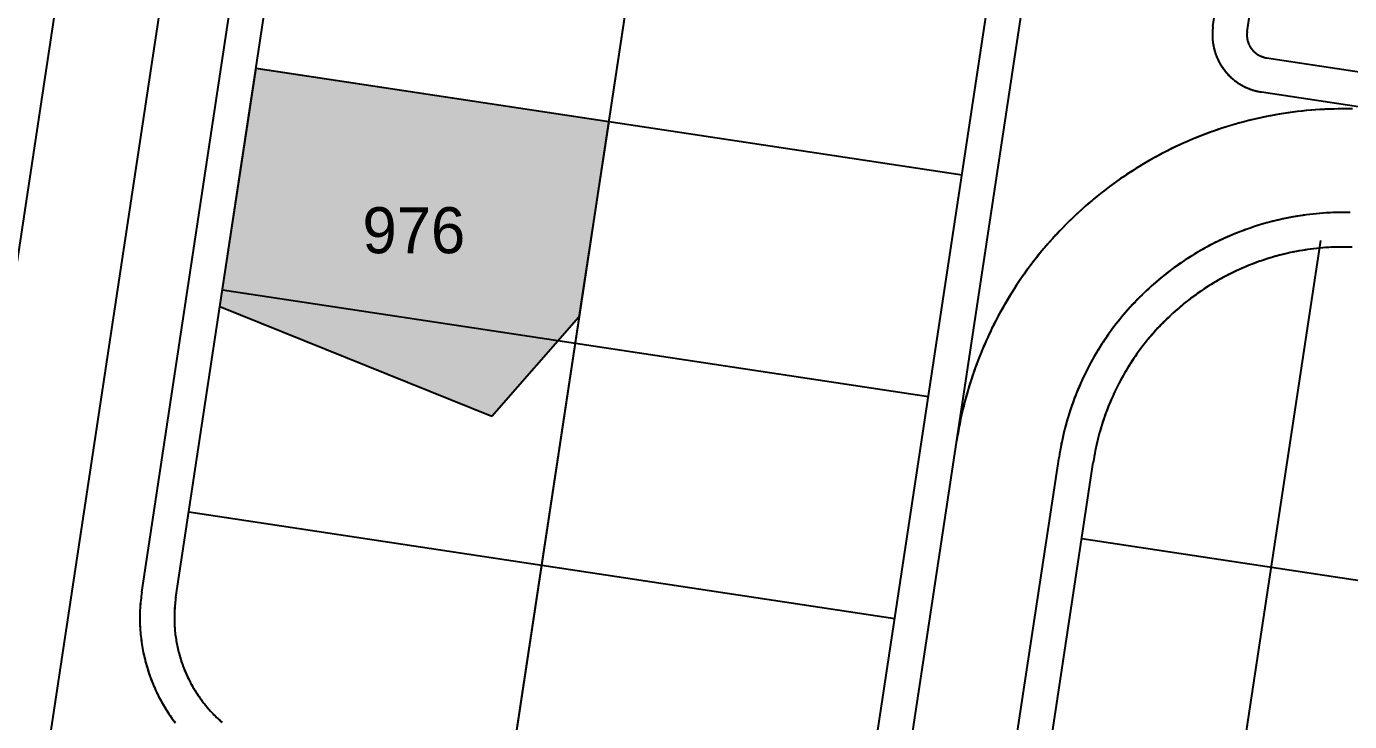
# Model space of a CAD drawing. Header units: metres. Extents: x 680594 to 684853, y 828874 to 830078.
# Drawn here: x 682286.4 to 682401.2, y 829680.5 to 829740.9 of the extents above; entities that cross this region are included whole.
import ezdxf
from ezdxf.enums import TextEntityAlignment as Align

# ---------------------------------------------------------------- set-up
doc = ezdxf.new("R2010")
doc.units = ezdxf.units.M
for name, color, linetype in [('PLOT_LINES', 7, 'Continuous'), ('PLOT_NUMBERS', 7, 'Continuous'), ('SELECTED_PLOTS', 3, 'Continuous')]:
    doc.layers.add(name, color=color, linetype=linetype)

msp = doc.modelspace()

# ---------------------------------------------------------------- hatches: boundary and pattern name
at = {"layer": 'SELECTED_PLOTS'}
h = msp.add_hatch(color=3, dxfattribs=at)
h.dxf.hatch_style = 1
h.paths.add_polyline_path([(682326.76, 829707.04), (682303.14, 829716.57), (682306.3, 829737.29), (682336.92, 829732.66), (682334.32, 829715.66)])

# ---------------------------------------------------------------- linework, layer by layer
at = {"layer": 'PLOT_LINES'}
for points in [[(682262.57, 829508.37), (682309.19, 829816.76)], [(682262.57, 829508.37), (682309.19, 829816.76)], [(682281.09, 829691.05), (682296.43, 829792.51)], [(682281.09, 829691.05), (682296.43, 829792.51)], [(682296.37, 829691.78), (682311.26, 829790.27)], [(682296.37, 829691.78), (682311.26, 829790.27)], [(682299.33, 829691.33), (682312.11, 829775.87)], [(682299.33, 829691.33), (682312.11, 829775.87)], [(682328.19, 829674.83), (682342.77, 829771.23)], [(682328.19, 829674.83), (682342.77, 829771.23)], [(682328.19, 829674.83), (682342.77, 829771.23)], [(682328.19, 829674.83), (682342.77, 829771.23)], [(682328.21, 829674.94), (682342.77, 829771.23)], [(682328.21, 829674.94), (682342.77, 829771.23)], [(682363.17, 829678.75), (682376.83, 829769.12)], [(682363.17, 829678.75), (682376.83, 829769.12)], [(682392.35, 829740.48), (682396.68, 829769.15)], [(682392.35, 829740.48), (682396.68, 829769.15)], [(682360.2, 829679.2), (682373.42, 829766.6)], [(682360.2, 829679.2), (682373.42, 829766.6)], [(682389.38, 829740.92), (682393.27, 829766.63)], [(682389.38, 829740.92), (682389.37, 829740.87), (682389.37, 829740.81), (682389.36, 829740.75), (682389.35, 829740.69), (682389.35, 829740.63), (682389.34, 829740.58), (682389.34, 829740.52), (682389.34, 829740.46), (682389.33, 829740.4), (682389.33, 829740.34), (682389.33, 829740.29), (682389.33, 829740.23), (682389.33, 829740.17), (682389.33, 829740.11), (682389.33, 829740.05), (682389.33, 829740), (682389.33, 829739.94), (682389.34, 829739.88), (682389.34, 829739.82), (682389.34, 829739.76), (682389.35, 829739.71), (682389.36, 829739.65), (682389.36, 829739.59), (682389.37, 829739.53), (682389.38, 829739.47), (682389.39, 829739.42), (682389.39, 829739.36), (682389.4, 829739.3), (682389.41, 829739.24), (682389.43, 829739.19), (682389.44, 829739.13), (682389.45, 829739.07), (682389.46, 829739.02), (682389.48, 829738.96), (682389.49, 829738.9), (682389.51, 829738.85), (682389.52, 829738.79), (682389.54, 829738.74), (682389.56, 829738.68), (682389.57, 829738.63), (682389.59, 829738.57), (682389.61, 829738.52), (682389.63, 829738.46), (682389.65, 829738.41), (682389.67, 829738.35), (682389.69, 829738.3), (682389.72, 829738.24), (682389.74, 829738.19), (682389.76, 829738.14), (682389.79, 829738.08), (682389.81, 829738.03), (682389.84, 829737.98), (682389.86, 829737.93), (682389.89, 829737.87), (682389.92, 829737.82), (682389.94, 829737.77), (682389.97, 829737.72), (682390, 829737.67), (682390.03, 829737.62), (682390.06, 829737.57), (682390.09, 829737.52), (682390.12, 829737.47), (682390.15, 829737.42), (682390.19, 829737.38), (682390.22, 829737.33), (682390.25, 829737.28), (682390.29, 829737.23), (682390.32, 829737.19), (682390.36, 829737.14), (682390.39, 829737.09), (682390.43, 829737.05), (682390.46, 829737), (682390.5, 829736.96), (682390.54, 829736.91), (682390.58, 829736.87), (682390.62, 829736.83), (682390.65, 829736.78), (682390.69, 829736.74), (682390.73, 829736.7), (682390.78, 829736.66), (682390.82, 829736.62), (682390.86, 829736.58), (682390.9, 829736.54), (682390.94, 829736.5), (682390.99, 829736.46), (682391.03, 829736.42), (682391.07, 829736.38), (682391.12, 829736.34), (682391.16, 829736.3), (682391.21, 829736.27), (682391.25, 829736.23), (682391.3, 829736.2), (682391.35, 829736.16), (682391.39, 829736.13), (682391.44, 829736.09), (682391.49, 829736.06), (682391.54, 829736.03), (682391.58, 829736), (682391.63, 829735.96), (682391.68, 829735.93), (682391.73, 829735.9), (682391.78, 829735.87), (682391.83, 829735.84), (682391.88, 829735.81), (682391.93, 829735.79), (682391.98, 829735.76), (682392.04, 829735.73), (682392.09, 829735.71), (682392.14, 829735.68), (682392.19, 829735.65), (682392.25, 829735.63), (682392.3, 829735.61), (682392.35, 829735.58), (682392.41, 829735.56), (682392.46, 829735.54), (682392.51, 829735.52), (682392.57, 829735.5), (682392.62, 829735.48), (682392.68, 829735.46), (682392.73, 829735.44), (682392.79, 829735.42), (682392.84, 829735.4), (682392.9, 829735.38), (682392.95, 829735.37), (682393.01, 829735.35), (682393.07, 829735.34), (682393.12, 829735.32), (682393.18, 829735.31), (682393.24, 829735.3), (682393.29, 829735.28), (682393.35, 829735.27), (682393.41, 829735.26), (682393.46, 829735.25), (682393.52, 829735.24), (682393.58, 829735.23)], [(682389.38, 829740.92), (682389.37, 829740.87), (682389.37, 829740.81), (682389.36, 829740.75), (682389.35, 829740.69), (682389.35, 829740.63), (682389.34, 829740.57), (682389.34, 829740.52), (682389.33, 829740.46), (682389.33, 829740.4), (682389.33, 829740.34), (682389.33, 829740.28), (682389.33, 829740.22), (682389.33, 829740.16), (682389.33, 829740.11), (682389.33, 829740.05), (682389.33, 829739.99), (682389.33, 829739.93), (682389.34, 829739.87), (682389.34, 829739.81), (682389.34, 829739.75), (682389.35, 829739.7), (682389.36, 829739.64), (682389.36, 829739.58), (682389.37, 829739.52), (682389.38, 829739.46), (682389.39, 829739.41), (682389.4, 829739.35), (682389.41, 829739.29), (682389.42, 829739.23), (682389.43, 829739.17), (682389.44, 829739.12), (682389.45, 829739.06), (682389.47, 829739), (682389.48, 829738.95), (682389.5, 829738.89), (682389.51, 829738.83), (682389.53, 829738.78), (682389.54, 829738.72), (682389.56, 829738.66), (682389.58, 829738.61), (682389.6, 829738.55), (682389.62, 829738.5), (682389.64, 829738.44), (682389.66, 829738.39), (682389.68, 829738.33), (682389.7, 829738.28), (682389.72, 829738.22), (682389.75, 829738.17), (682389.77, 829738.12), (682389.79, 829738.06), (682389.82, 829738.01), (682389.85, 829737.96), (682389.87, 829737.91), (682389.9, 829737.85), (682389.93, 829737.8), (682389.95, 829737.75), (682389.98, 829737.7), (682390.01, 829737.65), (682390.04, 829737.6), (682390.07, 829737.55), (682390.1, 829737.5), (682390.14, 829737.45), (682390.17, 829737.4), (682390.2, 829737.35), (682390.23, 829737.3), (682390.27, 829737.26), (682390.3, 829737.21), (682390.34, 829737.16), (682390.37, 829737.12), (682390.41, 829737.07), (682390.45, 829737.02), (682390.48, 829736.98), (682390.52, 829736.93), (682390.56, 829736.89), (682390.6, 829736.85), (682390.64, 829736.8), (682390.68, 829736.76), (682390.72, 829736.72), (682390.76, 829736.67), (682390.8, 829736.63), (682390.84, 829736.59), (682390.88, 829736.55), (682390.93, 829736.51), (682390.97, 829736.47), (682391.01, 829736.43), (682391.06, 829736.39), (682391.1, 829736.36), (682391.15, 829736.32), (682391.19, 829736.28), (682391.24, 829736.24), (682391.28, 829736.21), (682391.33, 829736.17), (682391.38, 829736.14), (682391.43, 829736.1), (682391.47, 829736.07), (682391.52, 829736.04), (682391.57, 829736), (682391.62, 829735.97), (682391.67, 829735.94), (682391.72, 829735.91), (682391.77, 829735.88), (682391.82, 829735.85), (682391.87, 829735.82), (682391.92, 829735.79), (682391.97, 829735.76), (682392.03, 829735.74), (682392.08, 829735.71), (682392.13, 829735.68), (682392.18, 829735.66), (682392.24, 829735.63), (682392.29, 829735.61), (682392.34, 829735.59), (682392.4, 829735.56), (682392.45, 829735.54), (682392.51, 829735.52), (682392.56, 829735.5), (682392.62, 829735.48), (682392.67, 829735.46), (682392.73, 829735.44), (682392.78, 829735.42), (682392.84, 829735.4), (682392.89, 829735.39), (682392.95, 829735.37), (682393.01, 829735.35), (682393.06, 829735.34), (682393.12, 829735.32), (682393.18, 829735.31), (682393.23, 829735.3), (682393.29, 829735.28), (682393.35, 829735.27), (682393.41, 829735.26), (682393.46, 829735.25), (682393.52, 829735.24), (682393.58, 829735.23)], [(682392.35, 829740.48), (682392.35, 829740.45), (682392.34, 829740.43), (682392.34, 829740.41), (682392.34, 829740.38), (682392.34, 829740.36), (682392.33, 829740.34), (682392.33, 829740.31), (682392.33, 829740.29), (682392.33, 829740.27), (682392.33, 829740.24), (682392.33, 829740.22), (682392.33, 829740.2), (682392.33, 829740.17), (682392.33, 829740.15), (682392.33, 829740.13), (682392.33, 829740.1), (682392.33, 829740.08), (682392.33, 829740.06), (682392.33, 829740.03), (682392.33, 829740.01), (682392.34, 829739.99), (682392.34, 829739.96), (682392.34, 829739.94), (682392.34, 829739.92), (682392.35, 829739.9), (682392.35, 829739.87), (682392.35, 829739.85), (682392.36, 829739.83), (682392.36, 829739.8), (682392.37, 829739.78), (682392.37, 829739.76), (682392.38, 829739.74), (682392.38, 829739.71), (682392.39, 829739.69), (682392.39, 829739.67), (682392.4, 829739.64), (682392.41, 829739.62), (682392.41, 829739.6), (682392.42, 829739.58), (682392.43, 829739.56), (682392.43, 829739.53), (682392.44, 829739.51), (682392.45, 829739.49), (682392.46, 829739.47), (682392.46, 829739.45), (682392.47, 829739.42), (682392.48, 829739.4), (682392.49, 829739.38), (682392.5, 829739.36), (682392.51, 829739.34), (682392.52, 829739.32), (682392.53, 829739.3), (682392.54, 829739.28), (682392.55, 829739.26), (682392.56, 829739.24), (682392.57, 829739.21), (682392.58, 829739.19), (682392.6, 829739.17), (682392.61, 829739.15), (682392.62, 829739.13), (682392.63, 829739.11), (682392.64, 829739.09), (682392.66, 829739.08), (682392.67, 829739.06), (682392.68, 829739.04), (682392.7, 829739.02), (682392.71, 829739), (682392.72, 829738.98), (682392.74, 829738.96), (682392.75, 829738.94), (682392.77, 829738.92), (682392.78, 829738.91), (682392.8, 829738.89), (682392.81, 829738.87), (682392.83, 829738.85), (682392.84, 829738.84), (682392.86, 829738.82), (682392.87, 829738.8), (682392.89, 829738.79), (682392.91, 829738.77), (682392.92, 829738.75), (682392.94, 829738.74), (682392.96, 829738.72), (682392.97, 829738.7), (682392.99, 829738.69), (682393.01, 829738.67), (682393.03, 829738.66), (682393.04, 829738.64), (682393.06, 829738.63), (682393.08, 829738.61), (682393.1, 829738.6), (682393.12, 829738.58), (682393.13, 829738.57), (682393.15, 829738.56), (682393.17, 829738.54), (682393.19, 829738.53), (682393.21, 829738.52), (682393.23, 829738.5), (682393.25, 829738.49), (682393.27, 829738.48), (682393.29, 829738.47), (682393.31, 829738.45), (682393.33, 829738.44), (682393.35, 829738.43), (682393.37, 829738.42), (682393.39, 829738.41), (682393.41, 829738.4), (682393.43, 829738.39), (682393.45, 829738.38), (682393.47, 829738.37), (682393.49, 829738.36), (682393.52, 829738.35), (682393.54, 829738.34), (682393.56, 829738.33), (682393.58, 829738.32), (682393.6, 829738.31), (682393.62, 829738.3), (682393.65, 829738.3), (682393.67, 829738.29), (682393.69, 829738.28), (682393.71, 829738.27), (682393.73, 829738.27), (682393.76, 829738.26), (682393.78, 829738.25), (682393.8, 829738.25), (682393.82, 829738.24), (682393.85, 829738.23), (682393.87, 829738.23), (682393.89, 829738.22), (682393.91, 829738.22), (682393.94, 829738.21), (682393.96, 829738.21), (682393.98, 829738.21), (682394.01, 829738.2), (682394.03, 829738.2)], [(682392.35, 829740.48), (682392.35, 829740.45), (682392.34, 829740.43), (682392.34, 829740.41), (682392.34, 829740.38), (682392.34, 829740.36), (682392.33, 829740.34), (682392.33, 829740.31), (682392.33, 829740.29), (682392.33, 829740.27), (682392.33, 829740.24), (682392.33, 829740.22), (682392.33, 829740.19), (682392.33, 829740.17), (682392.33, 829740.15), (682392.33, 829740.12), (682392.33, 829740.1), (682392.33, 829740.08), (682392.33, 829740.05), (682392.33, 829740.03), (682392.33, 829740.01), (682392.34, 829739.98), (682392.34, 829739.96), (682392.34, 829739.94), (682392.34, 829739.91), (682392.35, 829739.89), (682392.35, 829739.87), (682392.35, 829739.84), (682392.36, 829739.82), (682392.36, 829739.8), (682392.37, 829739.78), (682392.37, 829739.75), (682392.38, 829739.73), (682392.38, 829739.71), (682392.39, 829739.68), (682392.39, 829739.66), (682392.4, 829739.64), (682392.41, 829739.62), (682392.41, 829739.59), (682392.42, 829739.57), (682392.43, 829739.55), (682392.44, 829739.53), (682392.44, 829739.5), (682392.45, 829739.48), (682392.46, 829739.46), (682392.47, 829739.44), (682392.48, 829739.42), (682392.49, 829739.4), (682392.49, 829739.37), (682392.5, 829739.35), (682392.51, 829739.33), (682392.52, 829739.31), (682392.53, 829739.29), (682392.54, 829739.27), (682392.56, 829739.25), (682392.57, 829739.23), (682392.58, 829739.21), (682392.59, 829739.19), (682392.6, 829739.17), (682392.61, 829739.15), (682392.63, 829739.13), (682392.64, 829739.11), (682392.65, 829739.09), (682392.66, 829739.07), (682392.68, 829739.05), (682392.69, 829739.03), (682392.7, 829739.01), (682392.72, 829738.99), (682392.73, 829738.97), (682392.75, 829738.95), (682392.76, 829738.93), (682392.77, 829738.92), (682392.79, 829738.9), (682392.8, 829738.88), (682392.82, 829738.86), (682392.84, 829738.84), (682392.85, 829738.83), (682392.87, 829738.81), (682392.88, 829738.79), (682392.9, 829738.78), (682392.92, 829738.76), (682392.93, 829738.74), (682392.95, 829738.73), (682392.97, 829738.71), (682392.98, 829738.69), (682393, 829738.68), (682393.02, 829738.66), (682393.04, 829738.65), (682393.06, 829738.63), (682393.07, 829738.62), (682393.09, 829738.6), (682393.11, 829738.59), (682393.13, 829738.57), (682393.15, 829738.56), (682393.17, 829738.55), (682393.19, 829738.53), (682393.21, 829738.52), (682393.22, 829738.51), (682393.24, 829738.49), (682393.26, 829738.48), (682393.28, 829738.47), (682393.3, 829738.46), (682393.32, 829738.45), (682393.34, 829738.43), (682393.37, 829738.42), (682393.39, 829738.41), (682393.41, 829738.4), (682393.43, 829738.39), (682393.45, 829738.38), (682393.47, 829738.37), (682393.49, 829738.36), (682393.51, 829738.35), (682393.53, 829738.34), (682393.56, 829738.33), (682393.58, 829738.32), (682393.6, 829738.31), (682393.62, 829738.31), (682393.64, 829738.3), (682393.66, 829738.29), (682393.69, 829738.28), (682393.71, 829738.27), (682393.73, 829738.27), (682393.75, 829738.26), (682393.78, 829738.25), (682393.8, 829738.25), (682393.82, 829738.24), (682393.84, 829738.24), (682393.87, 829738.23), (682393.89, 829738.22), (682393.91, 829738.22), (682393.94, 829738.21), (682393.96, 829738.21), (682393.98, 829738.21), (682394, 829738.2), (682394.03, 829738.2)], [(682394.03, 829738.2), (682490.68, 829723.59)], [(682394.03, 829738.2), (682490.68, 829723.59)], [(682306.28, 829737.31), (682367.59, 829728.04)], [(682306.28, 829737.31), (682367.59, 829728.04)], [(682393.58, 829735.23), (682618.15, 829701.28)], [(682393.58, 829735.23), (682618.15, 829701.28)], [(682401.45, 829733.76), (682401.05, 829733.76), (682400.65, 829733.76), (682400.25, 829733.76), (682399.86, 829733.75), (682399.46, 829733.74), (682399.06, 829733.72), (682398.66, 829733.7), (682398.26, 829733.67), (682397.87, 829733.64), (682397.47, 829733.61), (682397.07, 829733.57), (682396.68, 829733.52), (682396.28, 829733.47), (682395.89, 829733.42), (682395.49, 829733.36), (682395.1, 829733.29), (682394.71, 829733.23), (682394.31, 829733.15), (682393.92, 829733.08), (682393.53, 829732.99), (682393.14, 829732.91), (682392.76, 829732.82), (682392.37, 829732.72), (682391.98, 829732.62), (682391.6, 829732.51), (682391.22, 829732.41), (682390.83, 829732.29), (682390.45, 829732.17), (682390.07, 829732.05), (682389.7, 829731.92), (682389.32, 829731.79), (682388.95, 829731.66), (682388.57, 829731.52), (682388.2, 829731.37), (682387.83, 829731.22), (682387.46, 829731.07), (682387.1, 829730.91), (682386.73, 829730.75), (682386.37, 829730.58), (682386.01, 829730.41), (682385.65, 829730.24), (682385.3, 829730.06), (682384.94, 829729.88), (682384.59, 829729.69), (682384.24, 829729.5), (682383.89, 829729.3), (682383.55, 829729.1), (682383.21, 829728.9), (682382.87, 829728.69), (682382.53, 829728.48), (682382.19, 829728.26), (682381.86, 829728.05), (682381.53, 829727.82), (682381.2, 829727.6), (682380.88, 829727.36), (682380.56, 829727.13), (682380.24, 829726.89), (682379.92, 829726.65), (682379.61, 829726.4), (682379.29, 829726.15), (682378.99, 829725.9), (682378.68, 829725.64), (682378.38, 829725.38), (682378.08, 829725.12), (682377.79, 829724.85), (682377.49, 829724.58), (682377.2, 829724.31), (682376.92, 829724.03), (682376.63, 829723.75), (682376.36, 829723.47), (682376.08, 829723.18), (682375.81, 829722.89), (682375.54, 829722.59), (682375.27, 829722.3), (682375.01, 829722), (682374.75, 829721.69), (682374.49, 829721.39), (682374.24, 829721.08), (682374, 829720.77), (682373.75, 829720.45), (682373.51, 829720.13), (682373.27, 829719.81), (682373.04, 829719.49), (682372.81, 829719.16), (682372.59, 829718.84), (682372.36, 829718.5), (682372.15, 829718.17), (682371.93, 829717.83), (682371.72, 829717.5), (682371.52, 829717.15), (682371.31, 829716.81), (682371.12, 829716.46), (682370.92, 829716.12), (682370.73, 829715.77), (682370.55, 829715.41), (682370.37, 829715.06), (682370.19, 829714.7), (682370.02, 829714.34), (682369.85, 829713.98), (682369.68, 829713.62), (682369.52, 829713.25), (682369.37, 829712.89), (682369.22, 829712.52), (682369.07, 829712.15), (682368.92, 829711.78), (682368.79, 829711.4), (682368.65, 829711.03), (682368.52, 829710.65), (682368.4, 829710.27), (682368.28, 829709.89), (682368.16, 829709.51), (682368.05, 829709.13), (682367.94, 829708.74), (682367.84, 829708.36), (682367.74, 829707.97), (682367.64, 829707.59), (682367.55, 829707.2), (682367.47, 829706.81), (682367.39, 829706.42), (682367.31, 829706.03), (682367.24, 829705.63), (682367.18, 829705.24), (682367.11, 829704.85)], [(682401.48, 829733.76), (682401.09, 829733.76), (682400.69, 829733.76), (682400.3, 829733.76), (682399.9, 829733.75), (682399.51, 829733.74), (682399.11, 829733.73), (682398.71, 829733.7), (682398.32, 829733.68), (682397.93, 829733.65), (682397.53, 829733.61), (682397.14, 829733.57), (682396.74, 829733.53), (682396.35, 829733.48), (682395.96, 829733.43), (682395.57, 829733.37), (682395.18, 829733.31), (682394.79, 829733.24), (682394.4, 829733.17), (682394.01, 829733.09), (682393.62, 829733.01), (682393.24, 829732.93), (682392.85, 829732.84), (682392.47, 829732.74), (682392.08, 829732.65), (682391.7, 829732.54), (682391.32, 829732.44), (682390.94, 829732.32), (682390.56, 829732.21), (682390.19, 829732.09), (682389.81, 829731.96), (682389.44, 829731.83), (682389.07, 829731.7), (682388.69, 829731.56), (682388.33, 829731.42), (682387.96, 829731.27), (682387.59, 829731.12), (682387.23, 829730.97), (682386.87, 829730.81), (682386.51, 829730.64), (682386.15, 829730.48), (682385.79, 829730.31), (682385.44, 829730.13), (682385.08, 829729.95), (682384.73, 829729.77), (682384.39, 829729.58), (682384.04, 829729.39), (682383.7, 829729.19), (682383.36, 829728.99), (682383.02, 829728.78), (682382.68, 829728.58), (682382.35, 829728.36), (682382.02, 829728.15), (682381.69, 829727.93), (682381.36, 829727.71), (682381.04, 829727.48), (682380.71, 829727.25), (682380.4, 829727.01), (682380.08, 829726.77), (682379.77, 829726.53), (682379.46, 829726.29), (682379.15, 829726.04), (682378.85, 829725.78), (682378.55, 829725.53), (682378.25, 829725.27), (682377.95, 829725), (682377.66, 829724.74), (682377.37, 829724.47), (682377.08, 829724.19), (682376.8, 829723.92), (682376.52, 829723.64), (682376.25, 829723.35), (682375.97, 829723.07), (682375.7, 829722.78), (682375.44, 829722.48), (682375.18, 829722.19), (682374.92, 829721.89), (682374.66, 829721.59), (682374.41, 829721.28), (682374.16, 829720.98), (682373.91, 829720.66), (682373.67, 829720.35), (682373.44, 829720.03), (682373.2, 829719.72), (682372.97, 829719.39), (682372.75, 829719.07), (682372.52, 829718.74), (682372.3, 829718.41), (682372.09, 829718.08), (682371.88, 829717.75), (682371.67, 829717.41), (682371.47, 829717.07), (682371.27, 829716.73), (682371.07, 829716.38), (682370.88, 829716.04), (682370.69, 829715.69), (682370.51, 829715.34), (682370.33, 829714.99), (682370.16, 829714.63), (682369.98, 829714.28), (682369.82, 829713.92), (682369.66, 829713.56), (682369.5, 829713.19), (682369.34, 829712.83), (682369.19, 829712.46), (682369.05, 829712.1), (682368.91, 829711.73), (682368.77, 829711.35), (682368.64, 829710.98), (682368.51, 829710.61), (682368.38, 829710.23), (682368.26, 829709.85), (682368.15, 829709.48), (682368.04, 829709.1), (682367.93, 829708.72), (682367.83, 829708.33), (682367.73, 829707.95), (682367.64, 829707.57), (682367.55, 829707.18), (682367.47, 829706.79), (682367.39, 829706.41), (682367.31, 829706.02), (682367.24, 829705.63), (682367.18, 829705.24), (682367.11, 829704.85)], [(682401.26, 829724.76), (682400.97, 829724.76), (682400.67, 829724.76), (682400.38, 829724.76), (682400.09, 829724.76), (682399.8, 829724.75), (682399.5, 829724.73), (682399.21, 829724.72), (682398.92, 829724.7), (682398.63, 829724.68), (682398.33, 829724.65), (682398.04, 829724.62), (682397.75, 829724.59), (682397.46, 829724.55), (682397.17, 829724.51), (682396.88, 829724.47), (682396.59, 829724.42), (682396.3, 829724.37), (682396.01, 829724.32), (682395.73, 829724.26), (682395.44, 829724.2), (682395.15, 829724.13), (682394.87, 829724.07), (682394.58, 829724), (682394.3, 829723.92), (682394.02, 829723.85), (682393.74, 829723.77), (682393.45, 829723.68), (682393.17, 829723.59), (682392.9, 829723.5), (682392.62, 829723.41), (682392.34, 829723.31), (682392.07, 829723.21), (682391.79, 829723.11), (682391.52, 829723), (682391.25, 829722.9), (682390.98, 829722.78), (682390.71, 829722.67), (682390.44, 829722.55), (682390.17, 829722.42), (682389.91, 829722.3), (682389.64, 829722.17), (682389.38, 829722.04), (682389.12, 829721.91), (682388.86, 829721.77), (682388.61, 829721.63), (682388.35, 829721.48), (682388.1, 829721.34), (682387.85, 829721.19), (682387.6, 829721.03), (682387.35, 829720.88), (682387.1, 829720.72), (682386.86, 829720.56), (682386.61, 829720.4), (682386.37, 829720.23), (682386.13, 829720.06), (682385.9, 829719.89), (682385.66, 829719.71), (682385.43, 829719.53), (682385.2, 829719.35), (682384.97, 829719.17), (682384.74, 829718.98), (682384.52, 829718.79), (682384.3, 829718.6), (682384.08, 829718.41), (682383.86, 829718.21), (682383.64, 829718.01), (682383.43, 829717.81), (682383.22, 829717.61), (682383.01, 829717.4), (682382.81, 829717.19), (682382.61, 829716.98), (682382.4, 829716.77), (682382.21, 829716.55), (682382.01, 829716.33), (682381.82, 829716.11), (682381.63, 829715.89), (682381.44, 829715.66), (682381.25, 829715.44), (682381.07, 829715.21), (682380.89, 829714.98), (682380.72, 829714.74), (682380.54, 829714.51), (682380.37, 829714.27), (682380.2, 829714.03), (682380.04, 829713.79), (682379.87, 829713.54), (682379.71, 829713.3), (682379.56, 829713.05), (682379.4, 829712.8), (682379.25, 829712.55), (682379.1, 829712.3), (682378.96, 829712.04), (682378.81, 829711.79), (682378.67, 829711.53), (682378.54, 829711.27), (682378.4, 829711.01), (682378.27, 829710.75), (682378.15, 829710.48), (682378.02, 829710.22), (682377.9, 829709.95), (682377.78, 829709.68), (682377.67, 829709.41), (682377.56, 829709.14), (682377.45, 829708.87), (682377.34, 829708.6), (682377.24, 829708.32), (682377.14, 829708.05), (682377.05, 829707.77), (682376.96, 829707.49), (682376.87, 829707.21), (682376.78, 829706.93), (682376.7, 829706.65), (682376.62, 829706.37), (682376.54, 829706.08), (682376.47, 829705.8), (682376.4, 829705.52), (682376.34, 829705.23), (682376.27, 829704.94), (682376.22, 829704.66), (682376.16, 829704.37), (682376.11, 829704.08), (682376.06, 829703.79), (682376.01, 829703.5)], [(682401.28, 829724.76), (682400.99, 829724.76), (682400.7, 829724.76), (682400.41, 829724.76), (682400.12, 829724.76), (682399.83, 829724.75), (682399.54, 829724.74), (682399.25, 829724.72), (682398.96, 829724.7), (682398.67, 829724.68), (682398.38, 829724.65), (682398.09, 829724.62), (682397.8, 829724.59), (682397.51, 829724.56), (682397.22, 829724.52), (682396.94, 829724.47), (682396.65, 829724.43), (682396.36, 829724.38), (682396.08, 829724.33), (682395.79, 829724.27), (682395.51, 829724.21), (682395.22, 829724.15), (682394.94, 829724.08), (682394.66, 829724.01), (682394.37, 829723.94), (682394.09, 829723.87), (682393.81, 829723.79), (682393.53, 829723.71), (682393.26, 829723.62), (682392.98, 829723.53), (682392.7, 829723.44), (682392.43, 829723.34), (682392.15, 829723.25), (682391.88, 829723.15), (682391.61, 829723.04), (682391.34, 829722.93), (682391.07, 829722.82), (682390.8, 829722.71), (682390.54, 829722.59), (682390.27, 829722.47), (682390.01, 829722.35), (682389.75, 829722.22), (682389.49, 829722.09), (682389.23, 829721.96), (682388.97, 829721.82), (682388.71, 829721.69), (682388.46, 829721.54), (682388.21, 829721.4), (682387.96, 829721.25), (682387.71, 829721.1), (682387.46, 829720.95), (682387.21, 829720.79), (682386.97, 829720.64), (682386.73, 829720.47), (682386.49, 829720.31), (682386.25, 829720.14), (682386.01, 829719.97), (682385.78, 829719.8), (682385.55, 829719.62), (682385.32, 829719.45), (682385.09, 829719.27), (682384.86, 829719.08), (682384.64, 829718.9), (682384.42, 829718.71), (682384.2, 829718.52), (682383.98, 829718.32), (682383.77, 829718.13), (682383.55, 829717.93), (682383.34, 829717.73), (682383.14, 829717.52), (682382.93, 829717.32), (682382.73, 829717.11), (682382.53, 829716.9), (682382.33, 829716.69), (682382.13, 829716.47), (682381.94, 829716.25), (682381.75, 829716.03), (682381.56, 829715.81), (682381.38, 829715.59), (682381.19, 829715.36), (682381.01, 829715.13), (682380.84, 829714.9), (682380.66, 829714.67), (682380.49, 829714.43), (682380.32, 829714.2), (682380.15, 829713.96), (682379.99, 829713.72), (682379.83, 829713.48), (682379.67, 829713.23), (682379.52, 829712.99), (682379.36, 829712.74), (682379.21, 829712.49), (682379.07, 829712.24), (682378.92, 829711.99), (682378.78, 829711.73), (682378.64, 829711.47), (682378.51, 829711.22), (682378.38, 829710.96), (682378.25, 829710.7), (682378.12, 829710.43), (682378, 829710.17), (682377.88, 829709.91), (682377.77, 829709.64), (682377.65, 829709.37), (682377.54, 829709.1), (682377.43, 829708.83), (682377.33, 829708.56), (682377.23, 829708.29), (682377.13, 829708.01), (682377.04, 829707.74), (682376.95, 829707.46), (682376.86, 829707.18), (682376.77, 829706.91), (682376.69, 829706.63), (682376.61, 829706.35), (682376.54, 829706.07), (682376.47, 829705.78), (682376.4, 829705.5), (682376.33, 829705.22), (682376.27, 829704.93), (682376.21, 829704.65), (682376.16, 829704.36), (682376.11, 829704.08), (682376.06, 829703.79), (682376.01, 829703.5)], [(682401.45, 829721.75), (682401.2, 829721.76), (682400.94, 829721.76), (682400.68, 829721.76), (682400.42, 829721.76), (682400.17, 829721.76), (682399.91, 829721.75), (682399.65, 829721.74), (682399.39, 829721.72), (682399.14, 829721.71), (682398.88, 829721.69), (682398.62, 829721.66), (682398.36, 829721.64), (682398.11, 829721.61), (682397.85, 829721.58), (682397.6, 829721.54), (682397.34, 829721.5), (682397.09, 829721.46), (682396.83, 829721.42), (682396.58, 829721.37), (682396.33, 829721.32), (682396.07, 829721.27), (682395.82, 829721.21), (682395.57, 829721.15), (682395.32, 829721.09), (682395.07, 829721.02), (682394.82, 829720.96), (682394.58, 829720.89), (682394.33, 829720.81), (682394.08, 829720.74), (682393.84, 829720.66), (682393.59, 829720.57), (682393.35, 829720.49), (682393.11, 829720.4), (682392.86, 829720.31), (682392.62, 829720.22), (682392.39, 829720.12), (682392.15, 829720.02), (682391.91, 829719.92), (682391.67, 829719.81), (682391.44, 829719.71), (682391.21, 829719.6), (682390.98, 829719.48), (682390.74, 829719.37), (682390.52, 829719.25), (682390.29, 829719.13), (682390.06, 829719), (682389.84, 829718.88), (682389.61, 829718.75), (682389.39, 829718.62), (682389.17, 829718.48), (682388.95, 829718.35), (682388.74, 829718.21), (682388.52, 829718.06), (682388.31, 829717.92), (682388.1, 829717.77), (682387.89, 829717.62), (682387.68, 829717.47), (682387.47, 829717.32), (682387.27, 829717.16), (682387.06, 829717), (682386.86, 829716.84), (682386.66, 829716.68), (682386.46, 829716.51), (682386.27, 829716.34), (682386.08, 829716.17), (682385.88, 829716), (682385.7, 829715.82), (682385.51, 829715.65), (682385.32, 829715.47), (682385.14, 829715.28), (682384.96, 829715.1), (682384.78, 829714.91), (682384.6, 829714.73), (682384.43, 829714.54), (682384.26, 829714.34), (682384.09, 829714.15), (682383.92, 829713.95), (682383.76, 829713.76), (682383.59, 829713.56), (682383.43, 829713.35), (682383.27, 829713.15), (682383.12, 829712.94), (682382.96, 829712.74), (682382.81, 829712.53), (682382.67, 829712.32), (682382.52, 829712.1), (682382.38, 829711.89), (682382.24, 829711.67), (682382.1, 829711.46), (682381.96, 829711.24), (682381.83, 829711.02), (682381.7, 829710.79), (682381.57, 829710.57), (682381.44, 829710.35), (682381.32, 829710.12), (682381.2, 829709.89), (682381.08, 829709.66), (682380.97, 829709.43), (682380.86, 829709.2), (682380.75, 829708.96), (682380.64, 829708.73), (682380.54, 829708.49), (682380.44, 829708.26), (682380.34, 829708.02), (682380.24, 829707.78), (682380.15, 829707.54), (682380.06, 829707.29), (682379.97, 829707.05), (682379.89, 829706.81), (682379.81, 829706.56), (682379.73, 829706.32), (682379.66, 829706.07), (682379.58, 829705.82), (682379.51, 829705.57), (682379.45, 829705.33), (682379.38, 829705.08), (682379.32, 829704.83), (682379.26, 829704.57), (682379.21, 829704.32), (682379.16, 829704.07), (682379.11, 829703.82), (682379.06, 829703.56), (682379.02, 829703.31), (682378.98, 829703.05)], [(682401.47, 829721.75), (682401.22, 829721.76), (682400.96, 829721.76), (682400.71, 829721.76), (682400.45, 829721.76), (682400.19, 829721.76), (682399.94, 829721.75), (682399.68, 829721.74), (682399.43, 829721.73), (682399.17, 829721.71), (682398.92, 829721.69), (682398.66, 829721.67), (682398.41, 829721.64), (682398.15, 829721.61), (682397.9, 829721.58), (682397.64, 829721.55), (682397.39, 829721.51), (682397.14, 829721.47), (682396.89, 829721.43), (682396.63, 829721.38), (682396.38, 829721.33), (682396.13, 829721.28), (682395.88, 829721.22), (682395.63, 829721.17), (682395.38, 829721.1), (682395.14, 829721.04), (682394.89, 829720.97), (682394.64, 829720.9), (682394.4, 829720.83), (682394.15, 829720.76), (682393.91, 829720.68), (682393.67, 829720.6), (682393.42, 829720.52), (682393.18, 829720.43), (682392.94, 829720.34), (682392.7, 829720.25), (682392.47, 829720.15), (682392.23, 829720.05), (682391.99, 829719.95), (682391.76, 829719.85), (682391.53, 829719.75), (682391.3, 829719.64), (682391.06, 829719.53), (682390.84, 829719.41), (682390.61, 829719.3), (682390.38, 829719.18), (682390.16, 829719.06), (682389.93, 829718.93), (682389.71, 829718.8), (682389.49, 829718.67), (682389.27, 829718.54), (682389.05, 829718.41), (682388.84, 829718.27), (682388.62, 829718.13), (682388.41, 829717.99), (682388.2, 829717.84), (682387.99, 829717.7), (682387.78, 829717.55), (682387.57, 829717.4), (682387.37, 829717.24), (682387.17, 829717.08), (682386.97, 829716.93), (682386.77, 829716.76), (682386.57, 829716.6), (682386.38, 829716.43), (682386.18, 829716.27), (682385.99, 829716.1), (682385.8, 829715.92), (682385.62, 829715.75), (682385.43, 829715.57), (682385.25, 829715.39), (682385.07, 829715.21), (682384.89, 829715.03), (682384.71, 829714.84), (682384.54, 829714.66), (682384.37, 829714.47), (682384.2, 829714.27), (682384.03, 829714.08), (682383.86, 829713.89), (682383.7, 829713.69), (682383.54, 829713.49), (682383.38, 829713.29), (682383.22, 829713.09), (682383.07, 829712.88), (682382.92, 829712.67), (682382.77, 829712.47), (682382.62, 829712.26), (682382.48, 829712.04), (682382.34, 829711.83), (682382.2, 829711.62), (682382.06, 829711.4), (682381.93, 829711.18), (682381.8, 829710.96), (682381.67, 829710.74), (682381.54, 829710.52), (682381.42, 829710.29), (682381.3, 829710.07), (682381.18, 829709.84), (682381.06, 829709.61), (682380.95, 829709.38), (682380.84, 829709.15), (682380.73, 829708.92), (682380.62, 829708.69), (682380.52, 829708.45), (682380.42, 829708.22), (682380.32, 829707.98), (682380.23, 829707.74), (682380.14, 829707.5), (682380.05, 829707.26), (682379.96, 829707.02), (682379.88, 829706.78), (682379.8, 829706.54), (682379.72, 829706.29), (682379.65, 829706.05), (682379.58, 829705.8), (682379.51, 829705.56), (682379.44, 829705.31), (682379.38, 829705.06), (682379.32, 829704.81), (682379.26, 829704.56), (682379.21, 829704.31), (682379.16, 829704.06), (682379.11, 829703.81), (682379.06, 829703.56), (682379.02, 829703.31), (682378.98, 829703.05)], [(682398.71, 829722.32), (682390.13, 829665.57)], [(682398.71, 829722.32), (682390.13, 829665.57)], [(682303.37, 829718.03), (682364.67, 829708.76)], [(682303.37, 829718.03), (682364.67, 829708.76)], [(682372.07, 829677.41), (682376.01, 829703.5)], [(682372.07, 829677.41), (682376.01, 829703.5)], [(682375.03, 829676.96), (682378.98, 829703.05)], [(682375.03, 829676.96), (682378.98, 829703.05)], [(682300.45, 829698.74), (682361.76, 829689.48)], [(682300.45, 829698.74), (682361.76, 829689.48)], [(682377.98, 829696.43), (682460.17, 829684.01)], [(682377.98, 829696.43), (682460.17, 829684.01)], [(682296.37, 829691.78), (682296.34, 829691.6), (682296.32, 829691.43), (682296.3, 829691.26), (682296.28, 829691.08), (682296.26, 829690.91), (682296.25, 829690.74), (682296.23, 829690.56), (682296.22, 829690.39), (682296.21, 829690.21), (682296.21, 829690.04), (682296.2, 829689.87), (682296.2, 829689.69), (682296.2, 829689.52), (682296.2, 829689.34), (682296.2, 829689.17), (682296.21, 829688.99), (682296.21, 829688.82), (682296.22, 829688.64), (682296.23, 829688.47), (682296.25, 829688.3), (682296.26, 829688.12), (682296.28, 829687.95), (682296.3, 829687.78), (682296.32, 829687.6), (682296.35, 829687.43), (682296.37, 829687.26), (682296.4, 829687.08), (682296.43, 829686.91), (682296.46, 829686.74), (682296.49, 829686.57), (682296.53, 829686.4), (682296.57, 829686.23), (682296.61, 829686.06), (682296.65, 829685.89), (682296.69, 829685.72), (682296.74, 829685.55), (682296.78, 829685.38), (682296.83, 829685.22), (682296.88, 829685.05), (682296.94, 829684.88), (682296.99, 829684.72), (682297.05, 829684.55), (682297.11, 829684.39), (682297.17, 829684.22), (682297.23, 829684.06), (682297.3, 829683.9), (682297.36, 829683.74), (682297.43, 829683.58), (682297.5, 829683.42), (682297.57, 829683.26), (682297.65, 829683.1), (682297.72, 829682.94), (682297.8, 829682.79), (682297.88, 829682.63), (682297.96, 829682.48), (682298.04, 829682.32), (682298.13, 829682.17), (682298.22, 829682.02), (682298.3, 829681.87), (682298.39, 829681.72), (682298.49, 829681.57), (682298.58, 829681.42), (682298.67, 829681.28), (682298.77, 829681.13), (682298.87, 829680.99), (682298.97, 829680.84), (682299.07, 829680.7), (682299.18, 829680.56), (682299.28, 829680.42)], [(682296.37, 829691.78), (682296.34, 829691.6), (682296.32, 829691.43), (682296.3, 829691.25), (682296.28, 829691.08), (682296.26, 829690.9), (682296.24, 829690.73), (682296.23, 829690.55), (682296.22, 829690.38), (682296.21, 829690.2), (682296.21, 829690.03), (682296.2, 829689.85), (682296.2, 829689.68), (682296.2, 829689.5), (682296.2, 829689.32), (682296.2, 829689.15), (682296.21, 829688.97), (682296.22, 829688.8), (682296.22, 829688.62), (682296.24, 829688.45), (682296.25, 829688.27), (682296.27, 829688.1), (682296.28, 829687.92), (682296.3, 829687.75), (682296.33, 829687.57), (682296.35, 829687.4), (682296.38, 829687.22), (682296.4, 829687.05), (682296.43, 829686.88), (682296.47, 829686.7), (682296.5, 829686.53), (682296.54, 829686.36), (682296.58, 829686.19), (682296.62, 829686.02), (682296.66, 829685.85), (682296.7, 829685.68), (682296.75, 829685.51), (682296.8, 829685.34), (682296.85, 829685.17), (682296.9, 829685), (682296.95, 829684.83), (682297.01, 829684.67), (682297.07, 829684.5), (682297.13, 829684.33), (682297.19, 829684.17), (682297.25, 829684.01), (682297.32, 829683.84), (682297.39, 829683.68), (682297.46, 829683.52), (682297.53, 829683.36), (682297.6, 829683.2), (682297.68, 829683.04), (682297.75, 829682.88), (682297.83, 829682.72), (682297.91, 829682.57), (682298, 829682.41), (682298.08, 829682.26), (682298.17, 829682.11), (682298.25, 829681.95), (682298.34, 829681.8), (682298.44, 829681.65), (682298.53, 829681.5), (682298.62, 829681.36), (682298.72, 829681.21), (682298.82, 829681.06), (682298.92, 829680.92), (682299.02, 829680.77), (682299.12, 829680.63), (682299.23, 829680.49)], [(682299.33, 829691.33), (682299.31, 829691.19), (682299.29, 829691.05), (682299.28, 829690.91), (682299.26, 829690.77), (682299.25, 829690.64), (682299.24, 829690.5), (682299.23, 829690.36), (682299.22, 829690.22), (682299.21, 829690.08), (682299.2, 829689.94), (682299.2, 829689.8), (682299.2, 829689.66), (682299.2, 829689.52), (682299.2, 829689.38), (682299.2, 829689.24), (682299.2, 829689.1), (682299.21, 829688.96), (682299.22, 829688.82), (682299.23, 829688.68), (682299.24, 829688.54), (682299.25, 829688.4), (682299.26, 829688.27), (682299.28, 829688.13), (682299.3, 829687.99), (682299.32, 829687.85), (682299.34, 829687.71), (682299.36, 829687.57), (682299.38, 829687.44), (682299.41, 829687.3), (682299.43, 829687.16), (682299.46, 829687.03), (682299.49, 829686.89), (682299.52, 829686.75), (682299.56, 829686.62), (682299.59, 829686.48), (682299.63, 829686.35), (682299.67, 829686.21), (682299.71, 829686.08), (682299.75, 829685.95), (682299.79, 829685.81), (682299.83, 829685.68), (682299.88, 829685.55), (682299.93, 829685.42), (682299.97, 829685.29), (682300.02, 829685.16), (682300.08, 829685.03), (682300.13, 829684.9), (682300.18, 829684.77), (682300.24, 829684.64), (682300.3, 829684.51), (682300.36, 829684.39), (682300.42, 829684.26), (682300.48, 829684.14), (682300.54, 829684.01), (682300.61, 829683.89), (682300.67, 829683.77), (682300.74, 829683.64), (682300.81, 829683.52), (682300.88, 829683.4), (682300.95, 829683.28), (682301.03, 829683.16), (682301.1, 829683.05), (682301.18, 829682.93), (682301.26, 829682.81), (682301.34, 829682.7), (682301.42, 829682.58), (682301.5, 829682.47), (682301.58, 829682.36), (682301.66, 829682.25), (682301.75, 829682.14), (682301.84, 829682.03), (682301.92, 829681.92), (682302.01, 829681.81), (682302.1, 829681.7), (682302.2, 829681.6), (682302.29, 829681.49), (682302.38, 829681.39), (682302.48, 829681.29), (682302.58, 829681.19), (682302.67, 829681.09), (682302.77, 829680.99), (682302.87, 829680.89), (682302.97, 829680.8), (682303.07, 829680.7), (682303.18, 829680.61), (682303.28, 829680.51)], [(682299.33, 829691.33), (682299.31, 829691.19), (682299.29, 829691.05), (682299.28, 829690.91), (682299.26, 829690.77), (682299.25, 829690.63), (682299.24, 829690.49), (682299.22, 829690.35), (682299.22, 829690.21), (682299.21, 829690.07), (682299.2, 829689.93), (682299.2, 829689.79), (682299.2, 829689.65), (682299.2, 829689.51), (682299.2, 829689.37), (682299.2, 829689.23), (682299.21, 829689.08), (682299.21, 829688.94), (682299.22, 829688.8), (682299.23, 829688.66), (682299.24, 829688.52), (682299.25, 829688.38), (682299.27, 829688.24), (682299.28, 829688.1), (682299.3, 829687.96), (682299.32, 829687.82), (682299.34, 829687.69), (682299.36, 829687.55), (682299.39, 829687.41), (682299.41, 829687.27), (682299.44, 829687.13), (682299.47, 829686.99), (682299.5, 829686.86), (682299.53, 829686.72), (682299.57, 829686.58), (682299.6, 829686.45), (682299.64, 829686.31), (682299.68, 829686.18), (682299.72, 829686.04), (682299.76, 829685.91), (682299.8, 829685.77), (682299.85, 829685.64), (682299.89, 829685.51), (682299.94, 829685.37), (682299.99, 829685.24), (682300.04, 829685.11), (682300.09, 829684.98), (682300.15, 829684.85), (682300.2, 829684.72), (682300.26, 829684.59), (682300.32, 829684.47), (682300.38, 829684.34), (682300.44, 829684.21), (682300.5, 829684.09), (682300.57, 829683.96), (682300.64, 829683.84), (682300.7, 829683.71), (682300.77, 829683.59), (682300.84, 829683.47), (682300.91, 829683.35), (682300.99, 829683.23), (682301.06, 829683.11), (682301.14, 829682.99), (682301.22, 829682.87), (682301.29, 829682.76), (682301.37, 829682.64), (682301.46, 829682.53), (682301.54, 829682.41), (682301.62, 829682.3), (682301.71, 829682.19), (682301.8, 829682.08), (682301.88, 829681.97), (682301.97, 829681.86), (682302.06, 829681.75), (682302.15, 829681.65), (682302.25, 829681.54), (682302.34, 829681.44), (682302.44, 829681.33), (682302.53, 829681.23), (682302.63, 829681.13), (682302.73, 829681.03), (682302.83, 829680.93), (682302.93, 829680.83), (682303.04, 829680.74), (682303.14, 829680.64), (682303.24, 829680.55), (682303.35, 829680.46)]]:
    msp.add_lwpolyline(points, dxfattribs=at)
at = {"layer": 'SELECTED_PLOTS', "color": 7}
msp.add_lwpolyline([(682326.76, 829707.04), (682303.14, 829716.57), (682306.3, 829737.29), (682336.92, 829732.66), (682334.32, 829715.66)], close=True, dxfattribs=at)

# ---------------------------------------------------------------- texts
at = {"layer": 'PLOT_NUMBERS', "color": 7}
msp.add_text('976', height=4, dxfattribs=at).set_placement((682319.99, 829723.22), align=Align.MIDDLE_CENTER)

doc.saveas('drawing.dxf')
